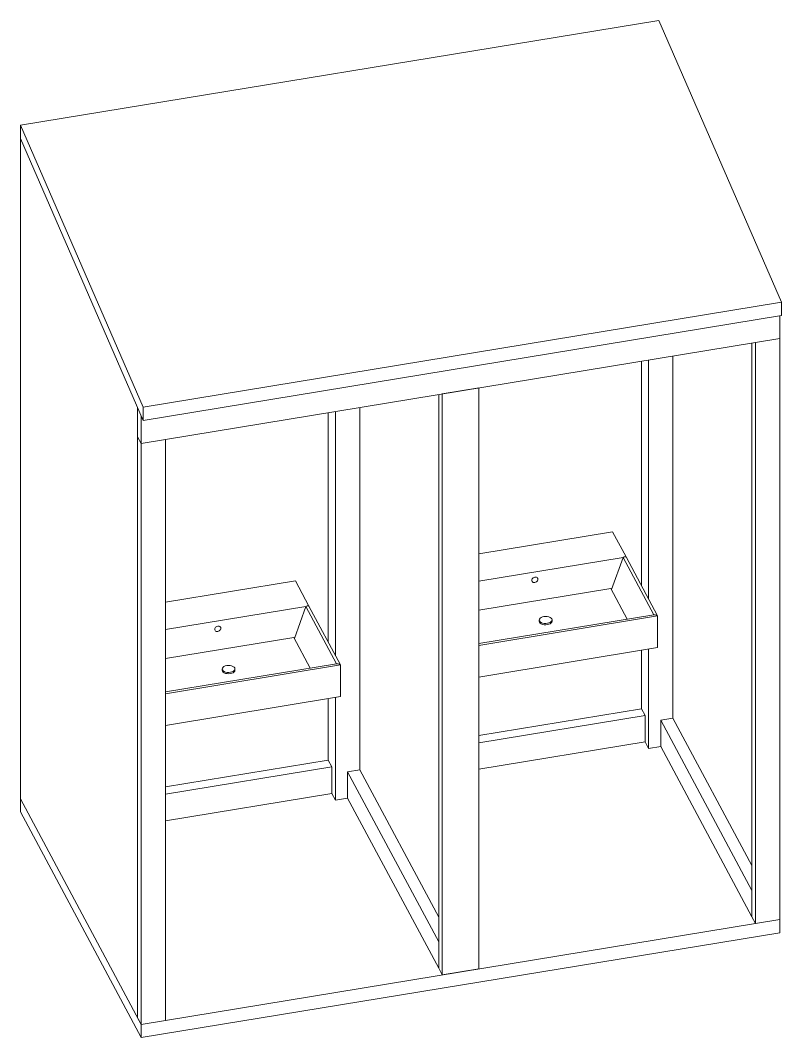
# Model space of a CAD drawing. Header units: millimetres. Extents: x 24432 to 35202, y -11472 to 19833.
# Drawn here: x 32802 to 35202, y -11472 to -8265 of the extents above; entities that cross this region are included whole.
import ezdxf

# ---------------------------------------------------------------- set-up
doc = ezdxf.new("R2010")
doc.units = ezdxf.units.MM
for name, color, linetype, lineweight in [('A-FLOR', 192, 'Continuous', 18), ('A-WALL', 113, 'Continuous', 18), ('P-SANR-FIXT', 6, 'Continuous', 18), ('S-COLS', 52, 'Continuous', 18)]:
    doc.layers.add(name, color=color, linetype=linetype, lineweight=lineweight)

# ---------------------------------------------------------------- blocks, each defined once
blk = doc.blocks.new('Waschbecken 08 - 600 x 601-2394314-_3D_ Kopie 2')
at = {"layer": 'P-SANR-FIXT', "lineweight": 9}
for p, q in [((25510.2, -9877.4), (25088.5, -9946.7)), ((25510.2, -9877.4), (25552.8, -9957)), ((25088.5, -10033.3), (25543.2, -9958.6)), ((25506.7, -10059.9), (25543.2, -9958.6)), ((25639.9, -10139.2), (25543.2, -9958.6)), ((25552.8, -9957), (25652.3, -10142.9)), ((25504.9, -10056.5), (25088.5, -10124.9)), ((25556.5, -10152.9), (25504.9, -10056.5)), ((25088.5, -10229.8), (25639.9, -10139.2)), ((25652.3, -10142.9), (25088.5, -10235.6)), ((25279.3, -10155.5), (25279.3, -10159.6)), ((25280.1, -10162.8), (25279.3, -10159.9)), ((25319.3, -10159.6), (25319.3, -10155.5)), ((25652.3, -10142.9), (25652.3, -10242.8)), ((25652.3, -10242.8), (25088.5, -10335.5))]:
    blk.add_line(p, q, dxfattribs=at)
for points in [[(25543.2, -9958.6, 0), (25545, -9957.5, 0), (25547, -9956.8, 0), (25549, -9956.4, 0), (25551, -9956.5, 0), (25552.8, -9957, 0)], [(25265.2, -10037.3, 0), (25262.7, -10037.4, 0), (25260.4, -10037, 0), (25258.4, -10036, 0), (25256.9, -10034.5, 0), (25255.9, -10032.6, 0), (25255.6, -10030.5, 0), (25255.9, -10028.3, 0), (25256.9, -10026.2, 0), (25258.4, -10024.2, 0), (25260.4, -10022.5, 0), (25262.7, -10021.3, 0), (25265.2, -10020.6, 0)], [(25265.2, -10020.6, 0), (25267.7, -10020.5, 0), (25270, -10021, 0), (25272, -10022, 0), (25273.5, -10023.4, 0), (25274.5, -10025.3, 0), (25274.8, -10027.4, 0), (25274.5, -10029.6, 0), (25273.5, -10031.8, 0), (25272, -10033.7, 0), (25270, -10035.4, 0), (25267.7, -10036.6, 0), (25265.2, -10037.3, 0)], [(25318.5, -10152.3, 0), (25316.4, -10149.7, 0), (25313.1, -10147.4, 0), (25308.9, -10145.7, 0), (25304, -10144.7, 0), (25298.8, -10144.4, 0), (25293.6, -10144.8, 0), (25288.9, -10146, 0), (25284.8, -10147.8, 0), (25281.7, -10150.2, 0), (25279.9, -10152.9, 0), (25279.3, -10155.7, 0), (25280.1, -10158.6, 0)], [(25280.1, -10158.6, 0), (25282.3, -10161.2, 0), (25285.6, -10163.5, 0), (25289.8, -10165.2, 0), (25294.7, -10166.2, 0), (25299.8, -10166.5, 0), (25305, -10166.1, 0), (25309.8, -10164.9, 0), (25313.8, -10163.1, 0), (25316.9, -10160.7, 0), (25318.8, -10158, 0), (25319.3, -10155.2, 0), (25318.5, -10152.3, 0)], [(25319.3, -10159.3, 0), (25318.8, -10162.2, 0), (25316.9, -10164.9, 0), (25313.8, -10167.2, 0), (25309.8, -10169.1, 0), (25305, -10170.2, 0), (25299.8, -10170.7, 0), (25294.7, -10170.4, 0), (25289.8, -10169.4, 0), (25285.6, -10167.7, 0), (25282.3, -10165.4, 0), (25280.1, -10162.8, 0)], [(25652.3, -10142.9, 0), (25650, -10141.4, 0), (25647.4, -10140.2, 0), (25644.8, -10139.4, 0), (25642.2, -10139.1, 0), (25639.9, -10139.2, 0)]]:
    blk.add_polyline3d(points, dxfattribs=at)
blk = doc.blocks.new('Waschbecken 08 - 600 x 601-V4-_3D_ Kopie 2')
at = {"layer": 'P-SANR-FIXT', "lineweight": 9}
for p, q in [((24510.5, -10031.8), (24101, -10099.1)), ((24510.5, -10031.8), (24553.2, -10111.5)), ((24101, -10185.8), (24543.6, -10113.1)), ((24507.1, -10214.3), (24543.6, -10113.1)), ((24640.3, -10293.6), (24543.6, -10113.1)), ((24553.2, -10111.5), (24652.7, -10297.4)), ((24505.3, -10210.9), (24101, -10277.4)), ((24556.9, -10307.3), (24505.3, -10210.9)), ((24101, -10382.2), (24640.3, -10293.6)), ((24652.7, -10297.4), (24101, -10388)), ((24279.7, -10309.9), (24279.7, -10314)), ((24319.7, -10314), (24319.7, -10309.9)), ((24652.7, -10297.4), (24652.7, -10397.3)), ((24652.7, -10397.3), (24101, -10487.9))]:
    blk.add_line(p, q, dxfattribs=at)
for points in [[(24543.6, -10113.1, 0), (24545.4, -10112, 0), (24547.4, -10111.2, 0), (24549.4, -10110.9, 0), (24551.4, -10111, 0), (24553.2, -10111.5, 0)], [(24265.6, -10191.7, 0), (24263.1, -10191.9, 0), (24260.8, -10191.4, 0), (24258.8, -10190.4, 0), (24257.3, -10188.9, 0), (24256.3, -10187.1, 0), (24256, -10185, 0), (24256.3, -10182.8, 0), (24257.3, -10180.6, 0), (24258.8, -10178.6, 0), (24260.8, -10177, 0), (24263.1, -10175.8, 0), (24265.6, -10175.1, 0)], [(24265.6, -10175.1, 0), (24268.1, -10175, 0), (24270.4, -10175.4, 0), (24272.4, -10176.4, 0), (24273.9, -10177.9, 0), (24274.8, -10179.7, 0), (24275.2, -10181.8, 0), (24274.8, -10184, 0), (24273.9, -10186.2, 0), (24272.4, -10188.2, 0), (24270.4, -10189.8, 0), (24268.1, -10191, 0), (24265.6, -10191.7, 0)], [(24652.7, -10297.4, 0), (24650.4, -10295.8, 0), (24647.8, -10294.7, 0), (24645.2, -10293.9, 0), (24642.6, -10293.5, 0), (24640.3, -10293.6, 0)], [(24318.9, -10306.7, 0), (24316.8, -10304.1, 0), (24313.5, -10301.8, 0), (24309.2, -10300.1, 0), (24304.4, -10299.1, 0), (24299.2, -10298.8, 0), (24294, -10299.3, 0), (24289.3, -10300.4, 0), (24285.2, -10302.3, 0), (24282.1, -10304.6, 0), (24280.3, -10307.3, 0), (24279.7, -10310.2, 0), (24280.5, -10313, 0)], [(24280.5, -10317.2, 0), (24279.7, -10314.3, 0), (24279.7, -10314.3, 0)], [(24280.5, -10313, 0), (24282.7, -10315.7, 0), (24285.9, -10317.9, 0), (24290.2, -10319.6, 0), (24295, -10320.7, 0), (24300.2, -10321, 0), (24305.4, -10320.5, 0), (24310.2, -10319.3, 0), (24314.2, -10317.5, 0), (24317.3, -10315.2, 0), (24319.2, -10312.5, 0), (24319.7, -10309.6, 0), (24318.9, -10306.7, 0)], [(24319.7, -10313.8, 0), (24319.2, -10316.6, 0), (24317.3, -10319.3, 0), (24314.2, -10321.7, 0), (24310.2, -10323.5, 0), (24305.4, -10324.7, 0), (24300.2, -10325.1, 0), (24295, -10324.8, 0), (24290.2, -10323.8, 0), (24285.9, -10322.1, 0), (24282.7, -10319.8, 0), (24280.5, -10317.2, 0)]]:
    blk.add_polyline3d(points, dxfattribs=at)
blk = doc.blocks.new('Holz Stütze - rechteckig - Holz 120 x 40-2457104-_3D_ Kopie 2')
at = {"layer": 'S-COLS', "lineweight": 9}
for p, q in [((25088.5, -9424.2), (24973.4, -9443.1)), ((25088.5, -9424.2), (25088.5, -11255.8)), ((24962, -9444.9), (24962, -11253.5)), ((24973.4, -9443.1), (24973.4, -11274.7)), ((24973.4, -11274.7), (24962, -11253.5)), ((25088.5, -11255.8), (24973.4, -11274.7))]:
    blk.add_line(p, q, dxfattribs=at)
blk = doc.blocks.new('Holz Stütze - rechteckig - Holz 80 x 40-2457478-_3D_ Kopie 2')
at = {"layer": 'S-COLS', "lineweight": 9}
for p, q in [((26037.6, -9268.2), (25960.9, -9280.8)), ((26037.6, -9268.2), (26037.6, -11099.9)), ((25949.5, -9282.7), (25949.5, -11091.2)), ((25960.9, -9280.8), (25960.9, -11112.5)), ((25960.9, -11112.5), (25949.5, -11091.2)), ((26037.6, -11099.9), (25960.9, -11112.5))]:
    blk.add_line(p, q, dxfattribs=at)
blk = doc.blocks.new('Holz Stütze - rechteckig - Holz 80 x 40-V5-_3D_ Kopie 2')
at = {"layer": 'S-COLS', "lineweight": 9}
for p, q in [((24012.9, -9577.8), (24012.9, -11409.4)), ((24024.3, -9599), (24012.9, -9577.8)), ((24101, -9586.4), (24024.3, -9599)), ((24101, -9586.4), (24101, -11418.1)), ((24024.3, -9599), (24024.3, -11430.7)), ((24024.3, -11430.7), (24012.9, -11409.4)), ((24101, -11418.1), (24024.3, -11430.7))]:
    blk.add_line(p, q, dxfattribs=at)

msp = doc.modelspace()

# ---------------------------------------------------------------- linework, layer by layer
at = {"layer": 'A-FLOR', "lineweight": 9}
for p, q in [((34815.169, -8265.211), (32801.868, -8595.999)), ((35201.912, -9153.954), (34815.169, -8265.211)), ((32801.868, -8595.999), (33188.611, -9484.743)), ((32801.868, -8595.999), (32801.868, -8638.075)), ((33188.611, -9526.819), (32801.868, -8638.075)), ((33188.611, -9484.743), (35201.912, -9153.954)), ((35201.912, -9196.031), (35201.912, -9153.954)), ((35201.912, -9196.031), (33188.611, -9526.819)), ((33188.611, -9484.743), (33188.611, -9526.819)), ((32801.868, -10719.052), (33182.924, -11430.661)), ((32801.868, -10760.68), (32801.868, -10719.052)), ((33182.924, -11472.289), (32801.868, -10760.68)), ((33182.924, -11430.661), (35196.225, -11099.873)), ((35196.225, -11099.873), (35196.225, -11141.501)), ((35196.225, -11141.501), (33182.924, -11472.289)), ((33182.924, -11430.661), (33182.924, -11472.289))]:
    msp.add_line(p, q, dxfattribs=at)
at = {"layer": 'A-WALL', "lineweight": 9}
for p, q in [((32801.868, -8638.075), (32801.868, -10719.052)), ((35196.225, -9268.219), (35196.225, -9196.965)), ((33182.924, -9599.007), (35196.225, -9268.219)), ((33171.549, -11409.419), (33171.549, -9487.609)), ((33172.344, -9489.437), (33171.549, -9487.952)), ((33182.924, -9513.749), (33182.924, -9599.007)), ((33182.924, -9599.007), (33171.549, -9577.765)), ((34247.097, -10519.674), (34759.841, -10435.43)), ((34759.841, -10435.43), (34771.216, -10456.672)), ((34771.216, -10456.672), (34247.097, -10542.785)), ((34771.216, -10539.929), (34771.216, -10456.672)), ((34859.288, -10465.312), (34820.939, -10471.613)), ((35108.153, -11007.975), (34820.939, -10471.613)), ((34820.939, -10471.613), (34820.939, -10554.87)), ((34859.288, -10465.312), (35108.153, -10930.06)), ((34247.097, -10626.042), (34771.216, -10539.929)), ((34820.939, -10554.87), (35108.153, -11091.232)), ((33259.621, -10681.918), (33772.365, -10597.674)), ((33772.365, -10597.674), (33783.74, -10618.916)), ((33783.74, -10618.916), (33259.621, -10705.029)), ((33783.74, -10702.173), (33783.74, -10618.916)), ((33871.812, -10627.556), (33833.463, -10633.857)), ((34120.676, -11170.219), (33833.463, -10633.857)), ((33833.463, -10633.857), (33833.463, -10717.114)), ((33871.812, -10627.556), (34120.676, -11092.303)), ((33259.621, -10788.286), (33783.74, -10702.173)), ((33833.463, -10717.114), (34120.676, -11253.476)), ((35108.153, -11091.232), (35108.153, -11007.975)), ((34120.676, -11253.476), (34120.676, -11170.219))]:
    msp.add_line(p, q, dxfattribs=at)
at = {"layer": 'S-COLS', "lineweight": 9}
for p, q in [((34859.288, -10465.312), (34859.288, -9323.578)), ((34759.841, -9339.917), (34759.841, -10047.42)), ((34782.59, -9336.18), (34782.59, -10089.904)), ((33871.812, -10627.556), (33871.812, -9485.822)), ((33772.365, -9502.161), (33772.365, -10224.509)), ((33795.114, -9498.423), (33795.114, -10266.994)), ((34759.841, -10251.227), (34759.841, -10435.43)), ((34782.59, -10247.489), (34782.59, -10561.171)), ((33772.365, -10403.67), (33772.365, -10597.674)), ((33795.114, -10399.932), (33795.114, -10723.415)), ((34782.59, -10561.171), (34771.216, -10539.929)), ((34820.939, -10554.87), (34782.59, -10561.171)), ((33795.114, -10723.415), (33783.74, -10702.173)), ((33833.463, -10717.114), (33795.114, -10723.415))]:
    msp.add_line(p, q, dxfattribs=at)

# ---------------------------------------------------------------- block references
at = {"layer": 'P-SANR-FIXT', "lineweight": 9}
for name in ['Waschbecken 08 - 600 x 601-2394314-_3D_ Kopie 2', 'Waschbecken 08 - 600 x 601-V4-_3D_ Kopie 2']:
    msp.add_blockref(name, (9158.642, 0), dxfattribs=at)
at = {"layer": 'S-COLS', "lineweight": 9}
for name in ['Holz Stütze - rechteckig - Holz 80 x 40-2457478-_3D_ Kopie 2', 'Holz Stütze - rechteckig - Holz 120 x 40-2457104-_3D_ Kopie 2', 'Holz Stütze - rechteckig - Holz 80 x 40-V5-_3D_ Kopie 2']:
    msp.add_blockref(name, (9158.642, 0), dxfattribs=at)

doc.saveas('drawing.dxf')
